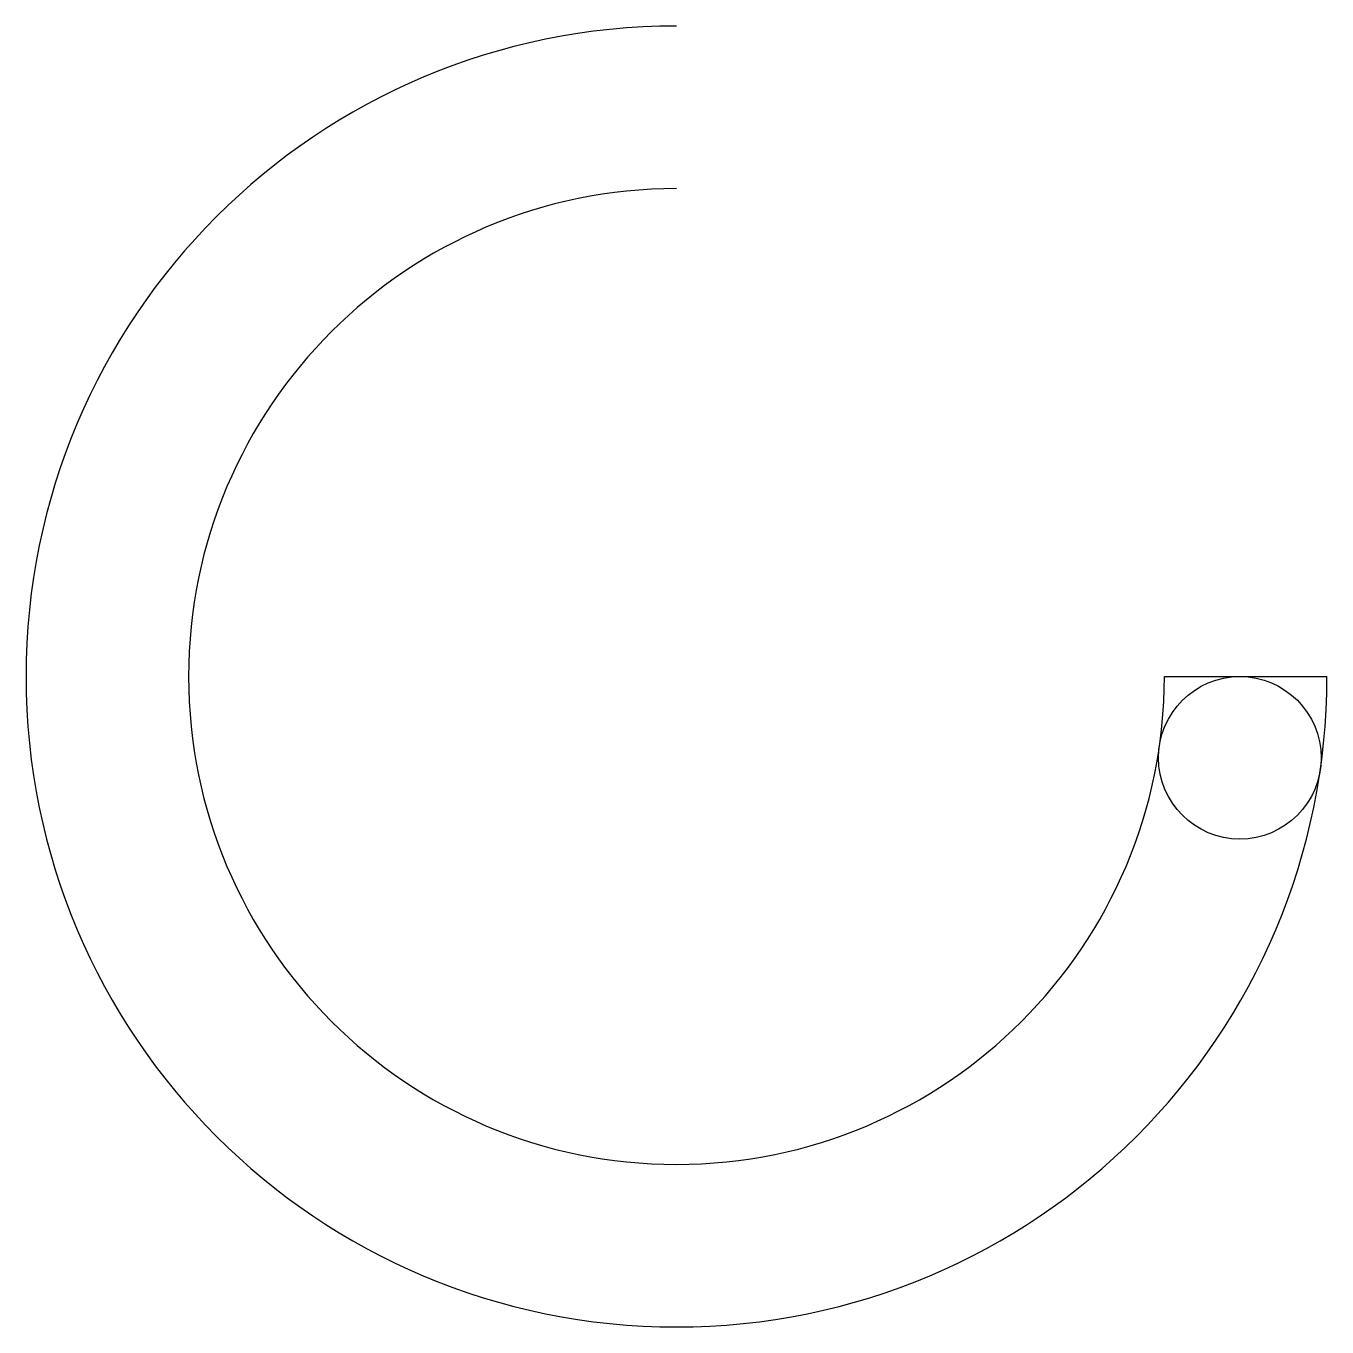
# Model space of a CAD drawing. Header units: millimetres. Extents: x 0 to 40, y 0 to 40.
import ezdxf

# ---------------------------------------------------------------- set-up
doc = ezdxf.new("R2010")
doc.units = ezdxf.units.MM
doc.layers.get('0').update_dxf_attribs({"lineweight": 25, "true_color": 0xffffff})

msp = doc.modelspace()

# ---------------------------------------------------------------- linework, layer by layer
msp.add_line((35, 20), (40, 20))
msp.add_circle((37.321, 17.5), 2.5)
for radius in [20, 15]:
    msp.add_arc((20, 20), radius, 90, 0)

doc.saveas('drawing.dxf')
